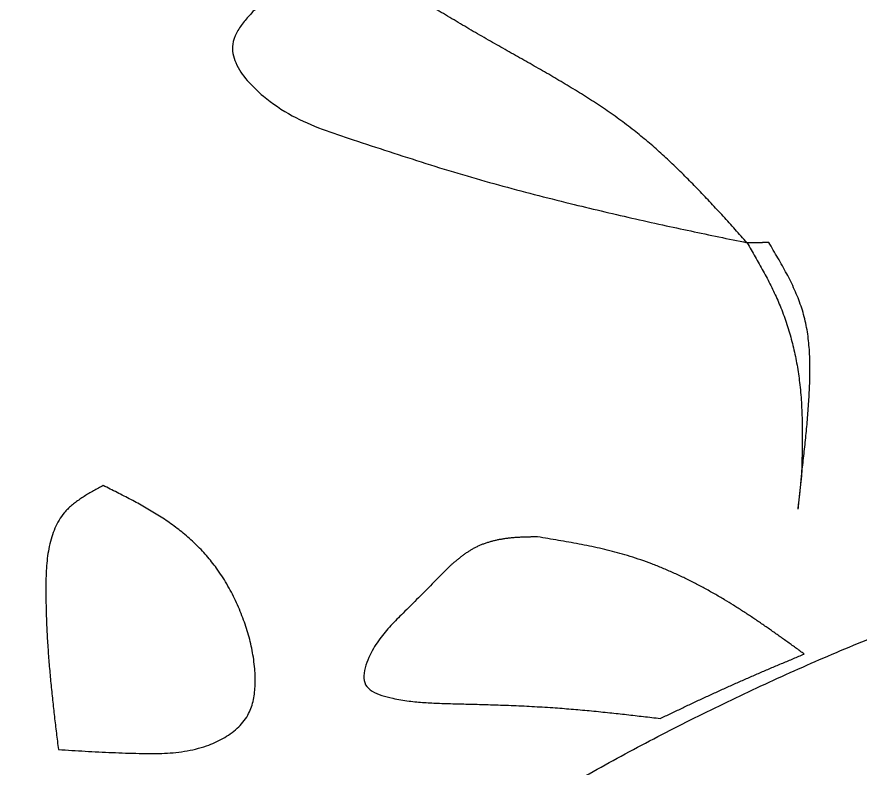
# Model space of a CAD drawing. Extents: x 21 to 206, y 32 to 218.
# Drawn here: x 73.15 to 86.38, y 146.23 to 158.01 of the extents above; entities that cross this region are included whole.
import ezdxf

# ---------------------------------------------------------------- set-up
doc = ezdxf.new("R2010")
doc.units = 0
doc.layers.add('Capa_1', color=7, linetype='CONTINUOUS')

msp = doc.modelspace()

# ---------------------------------------------------------------- linework, layer by layer
at = {"layer": 'Capa_1', "color": 7}
for p, q in [((84.603878, 154.466015), (84.603878, 154.46602)), ((85.457157, 150.808708), (85.457157, 150.808708)), ((74.506164, 150.659328), (74.506164, 150.659328)), ((81.318083, 149.854554), (81.318083, 149.854554))]:
    msp.add_line(p, q, dxfattribs=at)
for points, knots in [([(78.154657, 159.097329), (78.071767, 159.039904), (77.90639, 158.925332), (77.66073, 158.752118), (77.430714, 158.58411), (77.21625, 158.419372), (77.017928, 158.251133), (76.844881, 158.081803), (76.698294, 157.916048), (76.59031, 157.75665), (76.510612, 157.543157), (76.570006, 157.264596), (76.762174, 156.99722), (77.059635, 156.712276), (77.454277, 156.447659), (77.936629, 156.238781), (78.450854, 156.071126), (78.992228, 155.892973), (79.564486, 155.708263), (80.135219, 155.53261), (80.703116, 155.371285), (81.266565, 155.221885), (81.803166, 155.087356), (82.312622, 154.964344), (82.794875, 154.852137), (83.263978, 154.747252), (83.719716, 154.649451), (84.161688, 154.557128), (84.456484, 154.496389), (84.603878, 154.46602)], [0, 0, 0, 0, 0.302515, 0.603562, 0.901734, 1.156983, 1.414727, 1.681416, 1.882762, 2.077442, 2.25747, 2.550608, 2.882905, 3.23613, 3.782356, 4.29777, 4.808123, 5.404746, 6.007631, 6.612077, 7.196093, 7.778605, 8.360769, 8.85568, 9.350882, 9.846152, 10.297717, 10.749214, 11.200683, 11.200683, 11.200683, 11.200683]), ([(84.603878, 154.46602), (84.54158, 154.535228), (84.416984, 154.673641), (84.229229, 154.880481), (84.040095, 155.085385), (83.848761, 155.287559), (83.654394, 155.486149), (83.456273, 155.680191), (83.253697, 155.868742), (83.046065, 156.050794), (82.82681, 156.230175), (82.594805, 156.404931), (82.350809, 156.575375), (82.101247, 156.738773), (81.84724, 156.896348), (81.589765, 157.04939), (81.330023, 157.199112), (81.068863, 157.346947), (80.80709, 157.494299), (80.54249, 157.644303), (80.275928, 157.798465), (80.007334, 157.956623), (79.740069, 158.116482), (79.473997, 158.27778), (79.208965, 158.440244), (78.944686, 158.603686), (78.681, 158.767845), (78.417747, 158.932457), (78.242354, 159.042372), (78.154657, 159.097329)], [0, 0, 0, 0, 0.27935, 0.558694, 0.838037, 1.115885, 1.393738, 1.671623, 1.947759, 2.223872, 2.499909, 2.797415, 3.095017, 3.39265, 3.692192, 3.991688, 4.291186, 4.591588, 4.891984, 5.192375, 5.504066, 5.815765, 6.127466, 6.438333, 6.749195, 7.060057, 7.370539, 7.681022, 7.991504, 7.991504, 7.991504, 7.991504]), ([(84.942322, 154.470982), (84.938314, 154.470794), (84.9303, 154.470417), (84.918279, 154.469853), (84.906258, 154.469289), (84.894237, 154.468723), (84.882215, 154.468163), (84.870195, 154.467581), (84.858172, 154.467082), (84.846142, 154.466713), (84.833943, 154.466108), (84.821555, 154.46592), (84.808996, 154.465621), (84.796437, 154.465314), (84.783875, 154.465146), (84.771312, 154.465021), (84.758751, 154.464737), (84.746187, 154.464669), (84.733622, 154.464597), (84.720905, 154.464586), (84.708034, 154.464632), (84.695014, 154.464724), (84.681994, 154.464855), (84.668974, 154.465002), (84.655954, 154.46516), (84.642935, 154.465448), (84.629915, 154.465582), (84.616896, 154.46574), (84.608216, 154.465904), (84.603878, 154.465987)], [0, 0, 0, 0, 0.012036, 0.02407, 0.036102, 0.048138, 0.060173, 0.072207, 0.08424, 0.096273, 0.108314, 0.120876, 0.133439, 0.146003, 0.158564, 0.171126, 0.183695, 0.196255, 0.208819, 0.221389, 0.234407, 0.247432, 0.26045, 0.273469, 0.286494, 0.299514, 0.312532, 0.325557, 0.338575, 0.338575, 0.338575, 0.338575]), ([(84.603878, 154.46602), (84.62532, 154.429061), (84.668204, 154.355142), (84.732143, 154.244039), (84.795252, 154.132586), (84.857136, 154.020569), (84.917395, 153.907785), (84.975623, 153.794028), (85.031391, 153.679134), (85.084275, 153.562978), (85.135248, 153.442099), (85.183476, 153.316269), (85.228657, 153.185534), (85.269647, 153.053282), (85.306518, 152.91969), (85.339342, 152.784916), (85.368161, 152.649252), (85.393078, 152.512839), (85.414139, 152.375801), (85.432259, 152.231538), (85.446862, 152.080086), (85.457731, 151.921552), (85.464786, 151.762791), (85.468553, 151.603913), (85.469564, 151.44499), (85.46837, 151.28599), (85.465574, 151.12693), (85.461646, 150.967812), (85.45867, 150.861743), (85.457182, 150.808708)], [0, 0, 0, 0, 0.128188, 0.256373, 0.38456, 0.512424, 0.640288, 0.768161, 0.89578, 1.023395, 1.150999, 1.289282, 1.427584, 1.56589, 1.704588, 1.843278, 1.981969, 2.120602, 2.259233, 2.397857, 2.556737, 2.715628, 2.874524, 3.033449, 3.192367, 3.351285, 3.510451, 3.669615, 3.828782, 3.828782, 3.828782, 3.828782]), ([(85.457157, 150.808708), (85.462546, 150.855548), (85.473323, 150.949226), (85.489268, 151.089771), (85.504816, 151.230521), (85.519755, 151.3715), (85.533884, 151.512722), (85.547004, 151.654388), (85.558904, 151.796508), (85.56938, 151.93909), (85.578183, 152.081474), (85.585166, 152.223648), (85.589628, 152.365611), (85.590889, 152.507317), (85.588396, 152.648693), (85.581185, 152.789608), (85.568656, 152.929513), (85.550129, 153.068101), (85.5249, 153.20493), (85.492166, 153.339869), (85.451226, 153.472267), (85.403246, 153.602011), (85.348972, 153.729967), (85.289328, 153.856194), (85.225224, 153.9809), (85.157608, 154.104367), (85.087354, 154.227007), (85.015237, 154.349227), (84.966637, 154.430396), (84.942336, 154.470982)], [0, 0, 0, 0, 0.141445, 0.28289, 0.424337, 0.566265, 0.708191, 0.850116, 0.993075, 1.136037, 1.279006, 1.421035, 1.563056, 1.705077, 1.846129, 1.987188, 2.128285, 2.267406, 2.406499, 2.545504, 2.683712, 2.822004, 2.960324, 3.10055, 3.240736, 3.380917, 3.522824, 3.664729, 3.806643, 3.806643, 3.806643, 3.806643]), ([(101.58415, 71.5293), (100.805123, 71.570122), (99.248447, 71.651694), (96.918754, 71.831165), (94.599731, 72.125609), (92.305777, 72.592004), (90.044074, 73.212019), (87.822488, 73.967092), (85.645501, 74.840088), (83.522525, 75.833145), (81.483113, 76.9372), (79.534103, 78.149524), (77.677948, 79.459677), (75.899737, 80.874048), (74.204633, 82.386653), (72.598099, 83.992534), (71.085149, 85.687131), (69.671134, 87.465527), (68.361296, 89.322358), (67.148335, 91.2725), (66.042031, 93.312839), (65.048488, 95.437209), (64.180735, 97.615978), (63.440221, 99.841121), (62.828939, 102.105213), (62.349409, 104.397986), (62.002919, 106.711713), (61.791446, 109.03828), (61.729516, 110.982929), (61.750085, 112.536911), (61.799993, 113.699847), (61.884383, 114.860008), (62.003016, 116.016483), (62.155534, 117.168314), (62.34177, 118.31502), (62.561478, 119.455604), (62.814348, 120.589107), (63.099386, 121.711838), (63.416008, 122.822938), (63.763572, 123.921596), (64.142607, 125.009956), (64.552779, 126.087128), (64.993779, 127.152213), (65.465238, 128.204198), (65.966825, 129.242184), (66.498221, 130.265256), (67.060635, 131.275246), (67.654019, 132.271062), (68.278029, 133.251746), (68.930422, 134.213774), (69.610574, 135.156366), (70.317882, 136.078742), (71.051732, 136.980133), (71.811512, 137.85977), (72.596611, 138.716872), (73.406422, 139.550672), (74.240329, 140.360383), (75.097535, 141.145394), (75.977258, 141.905102), (76.878715, 142.6389), (77.801125, 143.346188), (78.743697, 144.026352), (79.705651, 144.678787), (80.686202, 145.302892), (81.681816, 145.896418), (82.691535, 146.459033), (83.71429, 146.990651), (84.752, 147.492465), (85.803769, 147.964111), (86.868709, 148.405219), (87.945927, 148.815421), (89.034534, 149.19435), (90.133637, 149.541639), (91.245436, 149.857796), (92.369114, 150.142135), (93.50376, 150.394206), (94.645292, 150.613093), (95.792727, 150.798668), (96.945091, 150.950797), (98.101393, 151.069354), (99.26066, 151.154203), (100.421908, 151.205219), (101.584159, 151.222271), (102.746419, 151.205221), (103.907692, 151.154206), (105.066984, 151.069359), (106.223312, 150.950806), (107.375701, 150.798678), (108.523137, 150.613107), (109.664645, 150.394222), (110.79924, 150.142152), (111.922833, 149.857811), (113.034511, 149.541637), (114.13346, 149.19434), (115.221935, 148.815394), (116.299045, 148.405173), (117.363907, 147.964056), (118.41569, 147.492396), (119.453513, 146.990566), (120.476492, 146.458948), (121.486562, 145.896357), (122.482667, 145.30289), (123.463823, 144.678828), (124.426314, 144.026472), (125.369331, 143.346397), (126.292052, 142.639148), (127.193486, 141.905408), (128.072813, 141.14575), (128.929186, 140.360738), (129.761748, 139.550921), (130.569634, 138.716874), (131.352417, 137.859598), (132.11005, 136.979646), (132.842097, 136.077942), (133.548198, 135.155442), (134.228304, 134.212687), (134.88206, 133.250557), (135.509159, 132.269929), (136.107629, 131.274528), (136.677466, 130.26538), (137.217571, 129.242891), (137.727535, 128.205859), (138.206055, 127.154735), (138.651618, 126.089967), (139.062292, 125.012947), (139.436561, 123.924432), (139.772783, 122.825328), (140.070211, 121.712774), (140.326638, 120.587729), (140.5462, 119.452564), (140.733152, 118.310139), (140.891925, 117.162111), (141.027157, 116.009744), (141.143639, 114.853881), (141.246147, 113.695212), (141.339337, 112.534258), (141.398311, 111.760046), (141.427798, 111.372936)], [0, 0, 0, 0, 2.340259, 4.676377, 7.00847, 9.348231, 11.692645, 14.039333, 16.383711, 18.725742, 21.066731, 23.336723, 25.60763, 27.878846, 30.149374, 32.41958, 34.689757, 36.960835, 39.231956, 41.502985, 43.846706, 46.190641, 48.534607, 50.878397, 53.222136, 55.566209, 57.901674, 60.236805, 62.570817, 63.734809, 64.898585, 66.062302, 67.223978, 68.38571, 69.547456, 70.708672, 71.86987, 73.031062, 74.183224, 75.335389, 76.487556, 77.64017, 78.792784, 79.9454, 81.09809, 82.250778, 83.403461, 84.56567, 85.727888, 86.890108, 88.052297, 89.214483, 90.376671, 91.538835, 92.700998, 93.863158, 95.025334, 96.187516, 97.3497, 98.511904, 99.674107, 100.836312, 101.998471, 103.160627, 104.322776, 105.475281, 106.62779, 107.780301, 108.932824, 110.085345, 111.237866, 112.390374, 113.542879, 114.69538, 115.857519, 117.019664, 118.181811, 119.34401, 120.506207, 121.668405, 122.830612, 123.992816, 125.155015, 126.31724, 127.479471, 128.641702, 129.803926, 130.966147, 132.128371, 133.290469, 134.452565, 135.614652, 136.76701, 137.919371, 139.071733, 140.224187, 141.376639, 142.529092, 143.6818, 144.834508, 145.987215, 147.149852, 148.312496, 149.475143, 150.637567, 151.79999, 152.962418, 154.12399, 155.285556, 156.447106, 157.607823, 158.768552, 159.929286, 161.090853, 162.252415, 163.413965, 164.577795, 165.741632, 166.9055, 168.06174, 169.217949, 170.374146, 171.528155, 172.682185, 173.836277, 174.985523, 176.134715, 177.283722, 178.439613, 179.595674, 180.751788, 181.912061, 183.072242, 184.232415, 185.397097, 186.561767, 187.72646, 187.72646, 187.72646, 187.72646]), ([(85.457157, 150.808708), (85.456412, 150.802291), (85.454921, 150.789456), (85.452737, 150.770197), (85.450533, 150.75094), (85.448282, 150.731688), (85.446086, 150.712431), (85.443905, 150.69317), (85.441648, 150.673919), (85.439455, 150.654661), (85.437274, 150.635414), (85.435022, 150.616191), (85.432845, 150.596965), (85.430665, 150.577726), (85.428427, 150.558486), (85.426318, 150.539252), (85.424168, 150.520079), (85.42219, 150.500912), (85.42008, 150.48168), (85.418037, 150.462428), (85.416085, 150.443257), (85.414223, 150.424549), (85.412482, 150.406538), (85.410797, 150.388889), (85.409065, 150.370079), (85.40706, 150.349124), (85.404721, 150.324739), (85.403322, 150.310907), (85.401408, 150.288739), (85.404499, 150.311238), (85.406231, 150.325554), (85.409444, 150.351076), (85.412208, 150.372927), (85.414726, 150.392426), (85.417052, 150.41069), (85.419368, 150.429353), (85.421742, 150.448777), (85.424096, 150.46837), (85.426332, 150.487743), (85.428513, 150.506781), (85.43066, 150.525742), (85.432633, 150.544749), (85.434712, 150.5638), (85.436702, 150.582883), (85.438648, 150.601962), (85.440517, 150.621034), (85.442351, 150.639984), (85.444044, 150.65883), (85.445791, 150.677554), (85.447481, 150.696287), (85.449146, 150.71502), (85.450759, 150.733756), (85.452346, 150.752493), (85.454013, 150.771225), (85.455539, 150.789969), (85.45658, 150.802462), (85.457101, 150.808708)], [0, 0, 0, 0, 0.019381, 0.038765, 0.058148, 0.077529, 0.096912, 0.116295, 0.135678, 0.155064, 0.174443, 0.193787, 0.213129, 0.232489, 0.251873, 0.271237, 0.290536, 0.309752, 0.329042, 0.34858, 0.367832, 0.38685, 0.404986, 0.422098, 0.440101, 0.461396, 0.486482, 0.508284, 0.517808, 0.527262, 0.550111, 0.576523, 0.598788, 0.617489, 0.635233, 0.654087, 0.673889, 0.693945, 0.713288, 0.732393, 0.751432, 0.770535, 0.78972, 0.808923, 0.828095, 0.847255, 0.866413, 0.88521, 0.904019, 0.922829, 0.941638, 0.96044, 0.979242, 0.998053, 1.016857, 1.035661, 1.035661, 1.035661, 1.035661]), ([(74.506164, 150.659328), (74.480822, 150.645673), (74.430141, 150.618364), (74.354465, 150.576769), (74.280291, 150.534374), (74.20796, 150.490634), (74.137923, 150.444887), (74.071011, 150.396713), (74.007773, 150.345746), (73.949006, 150.291577), (73.88072, 150.21761), (73.810485, 150.11772), (73.745648, 149.990159), (73.694913, 149.852338), (73.657733, 149.70676), (73.632738, 149.555319), (73.617375, 149.400446), (73.60882, 149.242742), (73.605675, 149.08251), (73.606454, 148.882963), (73.611542, 148.644164), (73.623075, 148.366272), (73.639576, 148.092812), (73.660327, 147.823815), (73.68447, 147.55927), (73.711456, 147.297005), (73.740598, 147.036983), (73.771037, 146.779122), (73.791845, 146.607277), (73.802248, 146.521355)], [0, 0, 0, 0, 0.086362, 0.172711, 0.259053, 0.342651, 0.42626, 0.509948, 0.589896, 0.669778, 0.749504, 0.891522, 1.034431, 1.177659, 1.331256, 1.484476, 1.637696, 1.797942, 1.958164, 2.118418, 2.396563, 2.674668, 2.952759, 3.218389, 3.484028, 3.749669, 4.009323, 4.268972, 4.528622, 4.528622, 4.528622, 4.528622]), ([(73.802263, 146.521355), (73.942793, 146.512737), (74.223904, 146.495499), (74.64597, 146.473448), (75.046166, 146.459764), (75.424325, 146.456271), (75.781161, 146.484488), (76.105481, 146.562375), (76.385442, 146.686351), (76.611621, 146.842424), (76.779993, 147.042557), (76.865047, 147.275346), (76.894029, 147.511721), (76.887964, 147.768532), (76.853834, 148.038402), (76.788499, 148.316366), (76.697686, 148.588846), (76.585168, 148.857136), (76.448528, 149.118513), (76.295146, 149.354505), (76.128032, 149.563328), (75.953126, 149.746871), (75.766066, 149.913337), (75.569157, 150.062866), (75.365761, 150.197944), (75.155899, 150.322654), (74.941608, 150.439406), (74.724552, 150.550733), (74.578961, 150.623129), (74.506164, 150.659328)], [0, 0, 0, 0, 0.422384, 0.84492, 1.267867, 1.623651, 1.979048, 2.33918, 2.618355, 2.893279, 3.157601, 3.387998, 3.626202, 3.868506, 4.157034, 4.440741, 4.723694, 5.017778, 5.312633, 5.607346, 5.860657, 6.113941, 6.367066, 6.611032, 6.855072, 7.099175, 7.343163, 7.587054, 7.830955, 7.830955, 7.830955, 7.830955]), ([(81.318083, 149.854554), (81.298313, 149.85429), (81.258772, 149.853761), (81.199463, 149.852898), (81.140165, 149.851561), (81.080888, 149.849559), (81.021646, 149.846775), (80.962409, 149.842964), (80.903215, 149.837889), (80.844108, 149.831399), (80.786842, 149.823497), (80.731462, 149.814208), (80.678004, 149.803603), (80.624948, 149.79129), (80.572366, 149.777215), (80.520357, 149.76126), (80.469124, 149.743353), (80.418786, 149.723417), (80.369492, 149.701362), (80.321995, 149.677407), (80.276414, 149.651581), (80.232632, 149.624298), (80.189783, 149.595374), (80.147776, 149.565061), (80.10649, 149.533601), (80.065777, 149.50123), (80.025477, 149.468174), (79.985431, 149.434635), (79.958849, 149.412141), (79.945557, 149.400894)], [0, 0, 0, 0, 0.059317, 0.118631, 0.177947, 0.237253, 0.296558, 0.355864, 0.41532, 0.474775, 0.534231, 0.588722, 0.643212, 0.697704, 0.752091, 0.806478, 0.860871, 0.914865, 0.968855, 1.022827, 1.074391, 1.125967, 1.177549, 1.229454, 1.281353, 1.333252, 1.385487, 1.43772, 1.489955, 1.489955, 1.489955, 1.489955]), ([(85.500154, 148.018453), (85.454708, 148.051287), (85.363818, 148.116954), (85.227275, 148.215168), (85.090315, 148.312809), (84.952737, 148.409587), (84.814342, 148.505204), (84.674885, 148.599394), (84.534189, 148.691855), (84.392085, 148.782271), (84.244702, 148.872609), (84.09175, 148.962291), (83.933017, 149.050802), (83.77233, 149.135624), (83.609665, 149.216497), (83.444999, 149.293122), (83.278474, 149.365132), (83.110121, 149.432225), (82.94, 149.494083), (82.773267, 149.548705), (82.610206, 149.596339), (82.451282, 149.63809), (82.291266, 149.676069), (82.130373, 149.710792), (81.968779, 149.742794), (81.806624, 149.772624), (81.64403, 149.800834), (81.481102, 149.827969), (81.372423, 149.845693), (81.318083, 149.854554)], [0, 0, 0, 0, 0.168196, 0.336391, 0.504587, 0.672799, 0.841009, 1.009221, 1.177644, 1.346066, 1.51449, 1.696215, 1.877943, 2.059671, 2.241267, 2.422864, 2.604472, 2.785476, 2.966474, 3.147442, 3.311729, 3.476031, 3.640339, 3.805072, 3.969795, 4.134517, 4.299688, 4.464859, 4.630032, 4.630032, 4.630032, 4.630032]), ([(79.945557, 149.400905), (79.863082, 149.3172), (79.698738, 149.150406), (79.453092, 148.902386), (79.22571, 148.67517), (79.01473, 148.467535), (78.832915, 148.25586), (78.703654, 148.042896), (78.622233, 147.846385), (78.58497, 147.687713), (78.605905, 147.529316), (78.725184, 147.423374), (78.876532, 147.364293), (79.072499, 147.316844), (79.296154, 147.279191), (79.5419, 147.256609), (79.79307, 147.245826), (80.056761, 147.237928), (80.335009, 147.231146), (80.631282, 147.223443), (80.943122, 147.212289), (81.269774, 147.196486), (81.581969, 147.176885), (81.880376, 147.153633), (82.165226, 147.127913), (82.443176, 147.099801), (82.714098, 147.069973), (82.978029, 147.039397), (83.153895, 147.018517), (83.24182, 147.008078)], [0, 0, 0, 0, 0.35253, 0.702469, 1.047232, 1.316886, 1.590459, 1.882169, 2.059972, 2.226428, 2.369458, 2.512124, 2.678206, 2.855913, 3.115816, 3.358118, 3.595692, 3.869947, 4.149545, 4.430683, 4.759063, 5.085642, 5.411755, 5.697452, 5.983552, 6.269761, 6.535544, 6.801221, 7.066848, 7.066848, 7.066848, 7.066848]), ([(83.24182, 147.008078), (83.269387, 147.021242), (83.324523, 147.047571), (83.407236, 147.08704), (83.489975, 147.126457), (83.572748, 147.1658), (83.65557, 147.205041), (83.738451, 147.244154), (83.821403, 147.283114), (83.904439, 147.321895), (83.987568, 147.360474), (84.070804, 147.398821), (84.154144, 147.436939), (84.23759, 147.474827), (84.32114, 147.512484), (84.404794, 147.549911), (84.48855, 147.587106), (84.572408, 147.624072), (84.656368, 147.660804), (84.740429, 147.697307), (84.824592, 147.733574), (84.908844, 147.769637), (84.993174, 147.805517), (85.077569, 147.841245), (85.16202, 147.876842), (85.246516, 147.912333), (85.331043, 147.947751), (85.415593, 147.983115), (85.471967, 148.006674), (85.500154, 148.018453)], [0, 0, 0, 0, 0.091648, 0.183297, 0.274945, 0.366593, 0.45824, 0.549887, 0.641533, 0.733178, 0.824823, 0.916466, 1.00811, 1.099755, 1.191399, 1.283043, 1.374688, 1.466331, 1.557974, 1.649618, 1.741263, 1.832908, 1.924553, 2.016201, 2.107847, 2.199493, 2.291141, 2.38279, 2.474437, 2.474437, 2.474437, 2.474437])]:
    msp.add_open_spline(points, degree=3, knots=knots, dxfattribs=at)

doc.saveas('drawing.dxf')
